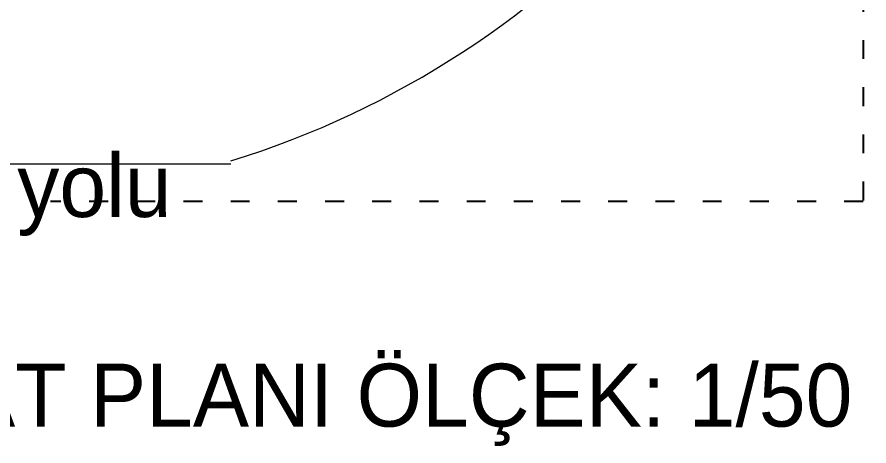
# Model space of a CAD drawing. Header units: millimetres. Extents: x 4980 to 19099, y 3891 to 5773.
# Drawn here: x 7710 to 8251, y 3891 to 4163 of the extents above; entities that cross this region are included whole.
import ezdxf

# ---------------------------------------------------------------- set-up
doc = ezdxf.new("R2010")
doc.units = ezdxf.units.MM
doc.linetypes.add('ACAD_ISO03W100', pattern=[30, 12, -18])
doc.layers.add('PLAN YAZI', color=4, linetype='Continuous', lineweight=9)
doc.styles.get("Standard").update_dxf_attribs({"font": 'stylu.ttf', "height": 10})

msp = doc.modelspace()

# ---------------------------------------------------------------- linework, layer by layer
at = {"color": 1, "linetype": 'ACAD_ISO03W100', "elevation": -0.53}
msp.add_lwpolyline([(8247.39, 4388.67), (8247.39, 4046.09), (7730.75, 4046.09)], dxfattribs=at)
at = {"layer": 'PLAN YAZI', "color": 154, "elevation": -0.53}
msp.add_lwpolyline([(5562.49, 4070.08), (7845.51, 4070.08)], dxfattribs=at)
at = {"layer": 'PLAN YAZI', "color": 154}
msp.add_arc((7671.3, 4633.67, -0.53), 588.24, 287.22662, 350.25481, dxfattribs=at)

# ---------------------------------------------------------------- texts
at = {"layer": 'PLAN YAZI', "char_height": 40, "width": 1594.4318, "attachment_point": 1}
for s, insert in [('{\\C154;araba yolu\\P}', (7558.04, 4076.17, -0.53)), ('ZEMİN KAT PLANI ÖLÇEK: 1/50', (7455.79, 3942.89))]:
    msp.add_mtext(s, dxfattribs=dict(at, insert=insert))

doc.saveas('drawing.dxf')
